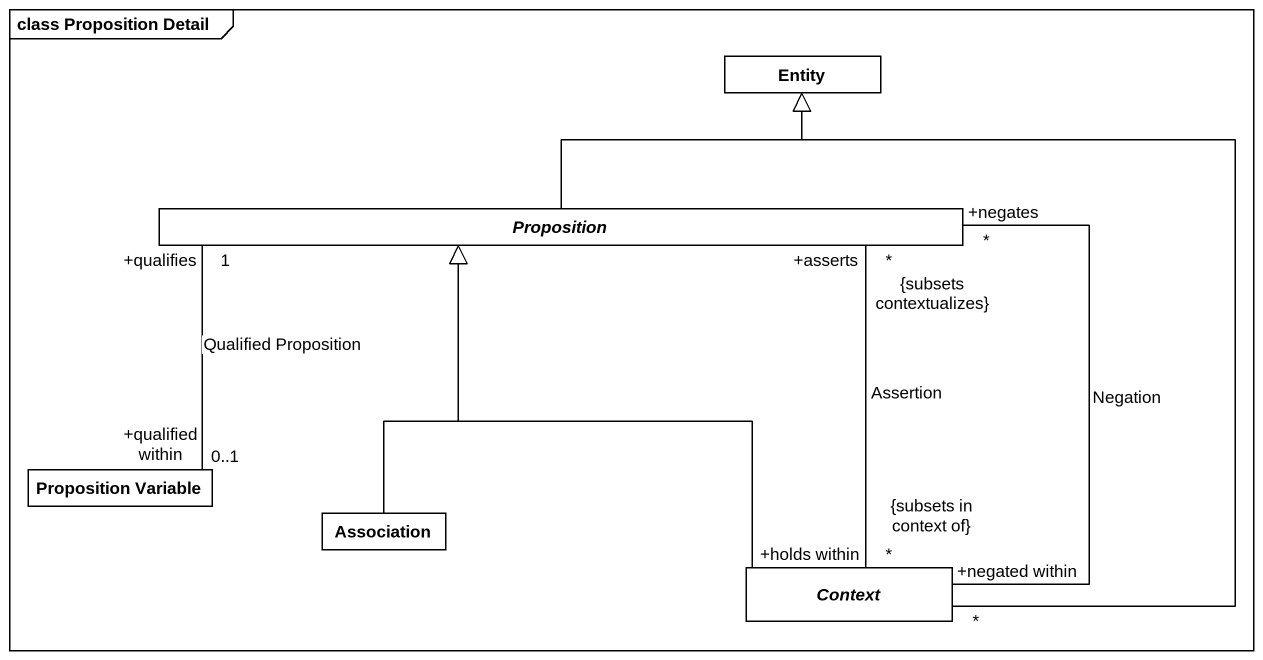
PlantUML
@startuml
mainframe class Proposition Detail
hide circle
hide empty members
class "Entity" as Entity_
abstract class Proposition
class "Proposition Variable" as Proposition_Variable
class Association
abstract class Context
Proposition -up-|> Entity_
Proposition_Variable "+qualified within\n0..1" -right- "+qualifies\n1" Proposition : Qualified Proposition
Association -up-|> Proposition
Context -up-|> Entity_
Context "+holds within\n*\n{subsets in context of}" -up- "+asserts\n*\n{subsets contextualizes}" Proposition : Assertion
Context "+negated within\n*" -up- "+negates\n*" Proposition : Negation
Context -up-|> Proposition
@enduml
